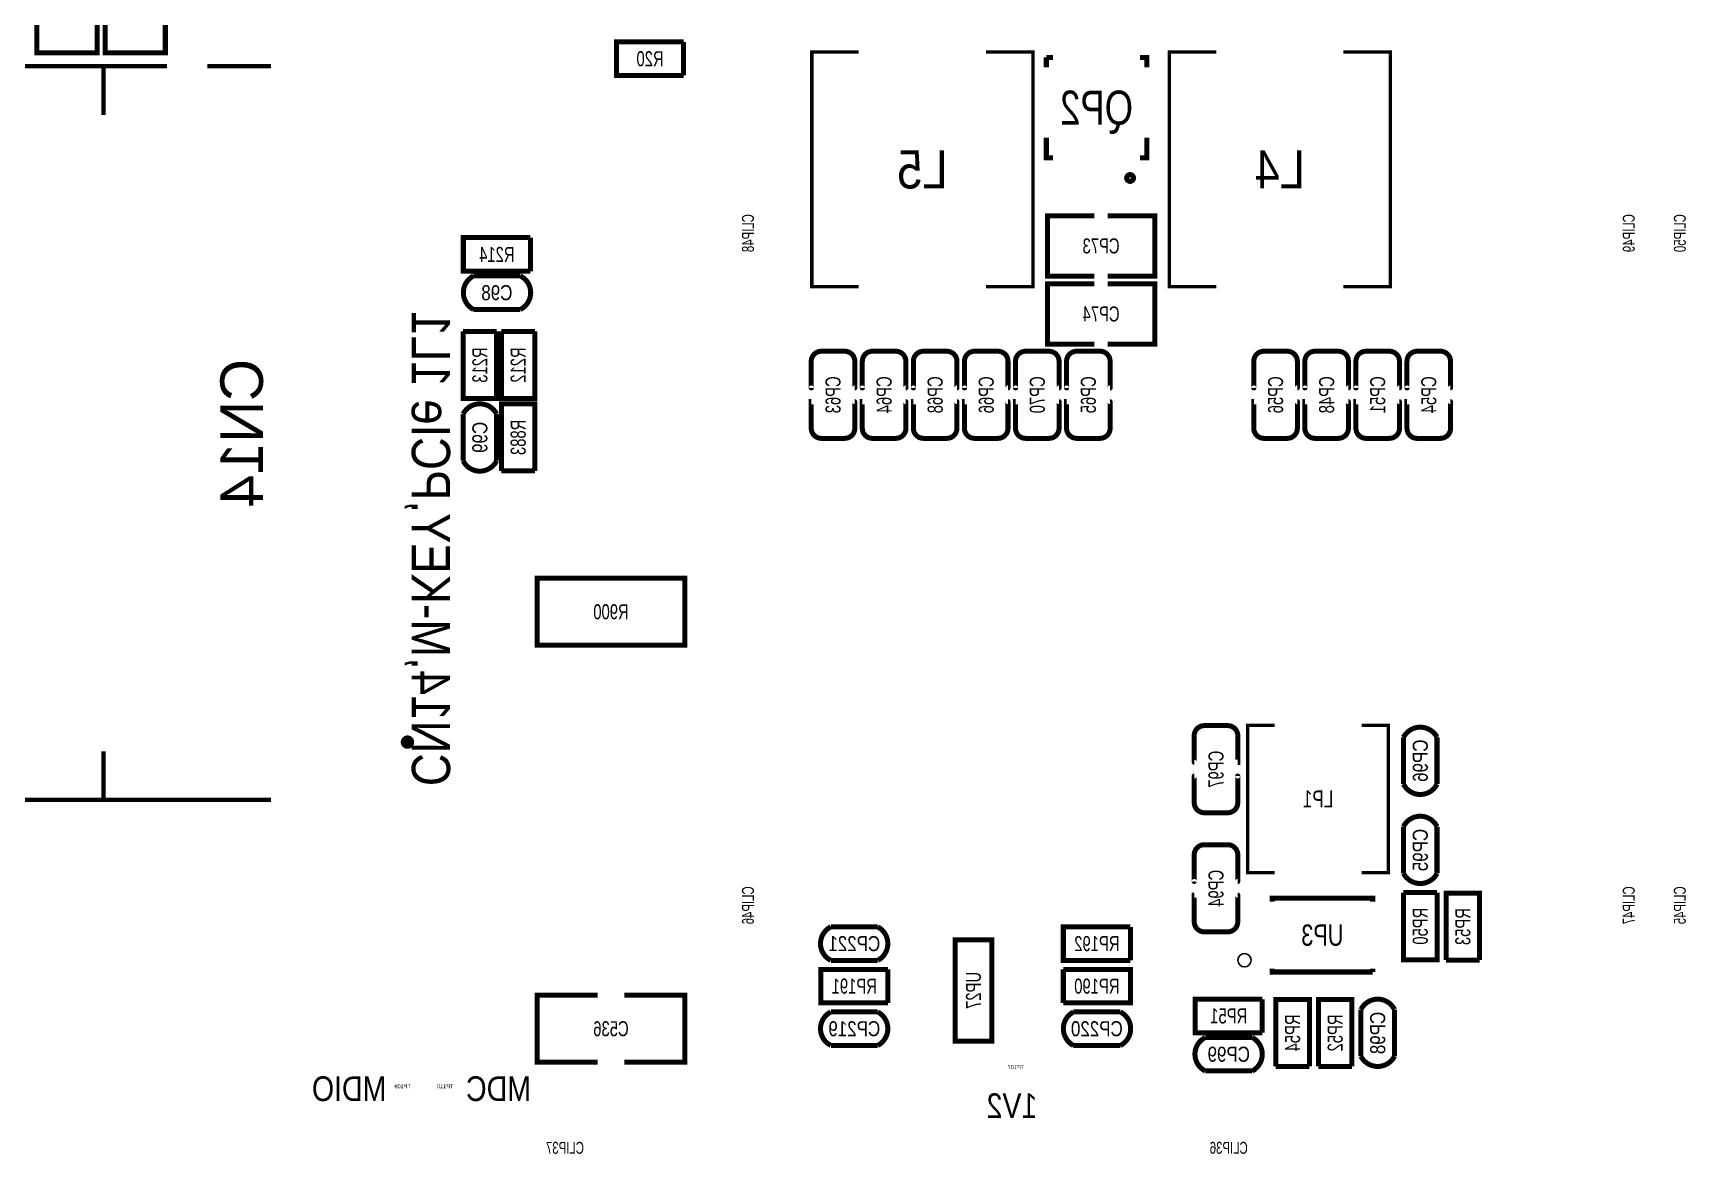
# Model space of a CAD drawing. Extents: x 0 to 194, y 0 to 132.
# Drawn here: x 83.19 to 132.52, y 53.79 to 87.25 of the extents above; entities that cross this region are included whole.
import ezdxf
from ezdxf.enums import TextEntityAlignment as Align

# ---------------------------------------------------------------- set-up
doc = ezdxf.new("R2010")
doc.units = 0
for name, color, linetype in [('BG_SILKSCREEN_BOTTOM', 254, 'CONTINUOUS'), ('PG_SILKSCREEN_BOTTOM', 152, 'CONTINUOUS'), ('PG_SILKSCREEN_BOTTOM_OUTLINE', 152, 'CONTINUOUS'), ('RD_ASSEMBLY_BOTTOM', 142, 'CONTINUOUS')]:
    doc.layers.add(name, color=color, linetype=linetype)

msp = doc.modelspace()

# ---------------------------------------------------------------- linework, layer by layer
at = {"layer": 'PG_SILKSCREEN_BOTTOM'}
for points, const_width in [([(107.82808, 86.68512), (106.428032, 86.68512), (106.428032, 79.68488), (107.82808, 79.68488)], 0.100076), ([(111.62792, 86.68512), (113.027968, 86.68512), (113.027968, 79.68488), (111.62792, 79.68488)], 0.100076), ([(113.425986, 86.52637), (113.626138, 86.52637)], 0.1524), ([(113.425986, 86.226142), (113.425986, 86.52637)], 0.1524), ([(116.226082, 86.52637), (116.426234, 86.52637), (116.426234, 86.226142)], 0.1524), ([(118.49608, 86.68512), (117.096032, 86.68512), (117.096032, 79.68488), (118.49608, 79.68488)], 0.100076), ([(122.29592, 86.68512), (123.695968, 86.68512), (123.695968, 79.68488), (122.29592, 79.68488)], 0.100076), ([(85.285072, 86.26094), (9.28497, 86.26094), (9.28497, 64.36106), (85.285072, 64.36106)], 0.127), ([(85.285072, 84.811108), (85.285072, 86.26094), (87.184992, 86.26094)], 0.127), ([(88.384888, 86.26094), (90.285062, 86.26094)], 0.127), ([(113.626138, 83.526122), (113.425986, 83.526122), (113.425986, 84.126324)], 0.1524), ([(116.426234, 84.126324), (116.426234, 83.526122), (116.226082, 83.526122)], 0.1524), ([(120.239028, 66.588894), (119.438928, 66.588894), (119.438928, 62.189106), (120.239028, 62.189106)], 0.100076), ([(122.838972, 62.189106), (123.639072, 62.189106), (123.639072, 66.588894), (122.838972, 66.588894)], 0.100076), ([(90.285062, 64.36106), (85.285072, 64.36106), (85.285072, 65.810892)], 0.127), ([(120.165876, 61.324998), (120.165876, 61.425074), (123.166124, 61.425074), (123.166124, 61.324998)], 0.1524), ([(110.7059, 57.1627), (111.7981, 57.1627), (111.7981, 60.1853), (110.7059, 60.1853), (110.7059, 57.1627)], 0.14986), ([(123.166124, 59.224926), (120.165876, 59.224926), (120.165876, 59.325002)], 0.1524), ([(123.166124, 59.325002), (123.166124, 59.224926)], 0.1524)]:
    msp.add_lwpolyline(points, dxfattribs=dict(at, const_width=const_width))
for points, const_width in [([(116.026184, 82.926174, 0.999451), (115.826032, 82.926428, 1.00055), (116.026184, 82.926174)], 0.1524), ([(94.46006, 66.085974, 1.00026), (94.259908, 66.085974, 0.99974), (94.46006, 66.085974)], 0.199898)]:
    msp.add_lwpolyline(points, format="xyb", dxfattribs=dict(at, const_width=const_width))
msp.add_lwpolyline([(119.54002, 59.574938, 1), (119.141972, 59.575072, 1)], format="xyb", close=True, dxfattribs=at)
at = {"layer": 'PG_SILKSCREEN_BOTTOM_OUTLINE', "const_width": 0.150114}
for points in [[(83.301078, 88.065102), (83.301078, 86.665054), (85.100922, 86.665054), (85.100922, 88.065102)], [(85.333078, 88.065102), (85.333078, 86.665054), (87.132922, 86.665054), (87.132922, 88.065102)], [(102.60076, 85.98662), (100.59924, 85.98662), (100.59924, 86.98738), (102.60076, 86.98738)], [(102.60076, 86.98738), (102.60076, 85.98662)], [(114.862102, 79.999078), (113.462054, 79.999078), (113.462054, 81.798922), (114.862102, 81.798922)], [(115.261898, 79.999078), (116.661946, 79.999078), (116.661946, 81.798922), (115.261898, 81.798922)], [(98.02876, 80.14462), (96.02724, 80.14462), (96.02724, 81.14538), (98.02876, 81.14538)], [(98.02876, 81.14538), (98.02876, 80.14462)], [(97.728024, 80.002126), (96.327976, 80.002126)], [(114.862102, 77.967078), (113.462054, 77.967078), (113.462054, 79.766922), (114.862102, 79.766922)], [(115.261898, 77.967078), (116.661946, 77.967078), (116.661946, 79.766922), (115.261898, 79.766922)], [(97.728024, 79.001874), (96.327976, 79.001874)], [(97.02038, 78.34376), (97.02038, 76.34224), (96.01962, 76.34224), (96.01962, 78.34376)], [(96.01962, 78.34376), (97.02038, 78.34376)], [(98.16338, 78.34376), (98.16338, 76.34224), (97.16262, 76.34224), (97.16262, 78.34376)], [(97.16262, 78.34376), (98.16338, 78.34376)], [(97.16262, 74.18324), (97.16262, 76.18476), (98.16338, 76.18476), (98.16338, 74.18324)], [(96.019874, 74.483976), (96.019874, 75.884024)], [(97.020126, 74.483976), (97.020126, 75.884024)], [(98.16338, 74.18324), (97.16262, 74.18324)], [(100.833936, 68.977002), (102.63378, 68.977002), (102.63378, 70.976998), (98.233992, 70.976998), (98.233992, 68.977002), (102.63378, 68.977002), (102.63378, 70.976998)], [(124.086874, 64.831976), (124.086874, 66.232024)], [(125.087126, 64.831976), (125.087126, 66.232024)], [(124.086874, 63.565024), (124.086874, 62.164976)], [(125.087126, 63.565024), (125.087126, 62.164976)], [(125.08738, 61.59246), (125.08738, 59.59094), (124.08662, 59.59094), (124.08662, 61.59246)], [(124.08662, 61.59246), (125.08738, 61.59246)], [(125.35662, 59.57824), (125.35662, 61.57976), (126.35738, 61.57976), (126.35738, 59.57824)], [(106.995976, 60.571126), (108.396024, 60.571126)], [(115.93576, 59.57062), (113.93424, 59.57062), (113.93424, 60.57138), (115.93576, 60.57138)], [(115.93576, 60.57138), (115.93576, 59.57062)], [(108.69676, 58.30062), (106.69524, 58.30062), (106.69524, 59.30138), (108.69676, 59.30138)], [(106.995976, 59.570874), (108.396024, 59.570874)], [(108.69676, 59.30138), (108.69676, 58.30062)], [(113.93424, 59.30138), (115.93576, 59.30138), (115.93576, 58.30062), (113.93424, 58.30062)], [(113.93424, 58.30062), (113.93424, 59.30138)], [(126.35738, 59.57824), (125.35662, 59.57824)], [(100.033836, 56.531002), (98.233992, 56.531002), (98.233992, 58.530998), (100.033836, 58.530998)], [(100.833936, 56.531002), (102.63378, 56.531002), (102.63378, 58.530998), (100.833936, 58.530998)], [(119.87276, 57.41162), (117.87124, 57.41162), (117.87124, 58.41238), (119.87276, 58.41238)], [(119.87276, 58.41238), (119.87276, 57.41162)], [(120.27662, 56.40324), (120.27662, 58.40476), (121.27738, 58.40476), (121.27738, 56.40324)], [(121.54662, 56.40324), (121.54662, 58.40476), (122.54738, 58.40476), (122.54738, 56.40324)], [(106.995976, 58.031126), (108.396024, 58.031126)], [(115.635024, 58.031126), (114.234976, 58.031126)], [(122.816874, 58.104024), (122.816874, 56.703976)], [(123.817126, 58.104024), (123.817126, 56.703976)], [(118.171976, 57.269126), (119.572024, 57.269126)], [(106.995976, 57.030874), (108.396024, 57.030874)], [(115.635024, 57.030874), (114.234976, 57.030874)], [(118.171976, 56.268874), (119.572024, 56.268874)], [(121.27738, 56.40324), (120.27662, 56.40324)], [(122.54738, 56.40324), (121.54662, 56.40324)]]:
    msp.add_lwpolyline(points, dxfattribs=at)
for points in [[(96.327976, 80.002126, 0.600046), (96.327976, 79.001874)], [(97.728024, 80.002126, -0.618077), (97.728024, 79.001874)], [(106.4133, 76.658724, -0.919612), (106.411014, 76.658724), (106.411014, 77.453998, -0.41419), (106.710988, 77.753972), (107.411012, 77.753972, -0.41419), (107.710986, 77.453998), (107.710986, 76.66101, -0.414214), (107.7087, 76.658724)], [(107.9373, 76.658724, -0.919612), (107.935014, 76.658724), (107.935014, 77.453998, -0.41419), (108.234988, 77.753972), (108.935012, 77.753972, -0.41419), (109.234986, 77.453998), (109.234986, 76.66101, -0.414214), (109.2327, 76.658724)], [(109.4613, 76.658724, -0.919612), (109.459014, 76.658724), (109.459014, 77.453998, -0.41419), (109.758988, 77.753972), (110.459012, 77.753972, -0.41419), (110.758986, 77.453998), (110.758986, 76.66101, -0.414214), (110.7567, 76.658724)], [(110.9853, 76.658724, -0.919612), (110.983014, 76.658724), (110.983014, 77.453998, -0.41419), (111.282988, 77.753972), (111.983012, 77.753972, -0.41419), (112.282986, 77.453998), (112.282986, 76.66101, -0.414214), (112.2807, 76.658724)], [(112.5093, 76.658724, -0.919612), (112.507014, 76.658724), (112.507014, 77.453998, -0.41419), (112.806988, 77.753972), (113.507012, 77.753972, -0.41419), (113.806986, 77.453998), (113.806986, 76.66101, -0.414214), (113.8047, 76.658724)], [(114.0333, 76.658724, -0.919612), (114.031014, 76.658724), (114.031014, 77.453998, -0.41419), (114.330988, 77.753972), (115.031012, 77.753972, -0.41419), (115.330986, 77.453998), (115.330986, 76.66101, -0.414214), (115.3287, 76.658724)], [(119.6213, 76.658724, -0.919612), (119.619014, 76.658724), (119.619014, 77.453998, -0.41419), (119.918988, 77.753972), (120.619012, 77.753972, -0.41419), (120.918986, 77.453998), (120.918986, 76.66101, -0.414214), (120.9167, 76.658724)], [(121.1453, 76.658724, -0.919612), (121.143014, 76.658724), (121.143014, 77.453998, -0.41419), (121.442988, 77.753972), (122.143012, 77.753972, -0.41419), (122.442986, 77.453998), (122.442986, 76.66101, -0.414214), (122.4407, 76.658724)], [(122.6693, 76.658724, -0.919612), (122.667014, 76.658724), (122.667014, 77.453998, -0.41419), (122.966988, 77.753972), (123.667012, 77.753972, -0.41419), (123.966986, 77.453998), (123.966986, 76.66101, -0.414214), (123.9647, 76.658724)], [(124.1933, 76.658724, -0.919612), (124.191014, 76.658724), (124.191014, 77.453998, -0.41419), (124.490988, 77.753972), (125.191012, 77.753972, -0.41419), (125.490986, 77.453998), (125.490986, 76.66101, -0.414214), (125.4887, 76.658724)], [(97.020126, 75.884024, 0.600046), (96.019874, 75.884024)], [(106.4133, 76.249276), (106.411014, 76.249276), (106.411014, 75.454002, 0.41419), (106.710988, 75.154028), (107.411012, 75.154028, 0.41419), (107.710986, 75.454002), (107.710986, 76.24699, 0.414214), (107.7087, 76.249276)], [(107.9373, 76.249276), (107.935014, 76.249276), (107.935014, 75.454002, 0.41419), (108.234988, 75.154028), (108.935012, 75.154028, 0.41419), (109.234986, 75.454002), (109.234986, 76.24699, 0.414214), (109.2327, 76.249276)], [(109.4613, 76.249276), (109.459014, 76.249276), (109.459014, 75.454002, 0.41419), (109.758988, 75.154028), (110.459012, 75.154028, 0.41419), (110.758986, 75.454002), (110.758986, 76.24699, 0.414214), (110.7567, 76.249276)], [(110.9853, 76.249276), (110.983014, 76.249276), (110.983014, 75.454002, 0.41419), (111.282988, 75.154028), (111.983012, 75.154028, 0.41419), (112.282986, 75.454002), (112.282986, 76.24699, 0.414214), (112.2807, 76.249276)], [(112.5093, 76.249276), (112.507014, 76.249276), (112.507014, 75.454002, 0.41419), (112.806988, 75.154028), (113.507012, 75.154028, 0.41419), (113.806986, 75.454002), (113.806986, 76.24699, 0.414214), (113.8047, 76.249276)], [(114.0333, 76.249276), (114.031014, 76.249276), (114.031014, 75.454002, 0.41419), (114.330988, 75.154028), (115.031012, 75.154028, 0.41419), (115.330986, 75.454002), (115.330986, 76.24699, 0.414214), (115.3287, 76.249276)], [(119.6213, 76.249276), (119.619014, 76.249276), (119.619014, 75.454002, 0.41419), (119.918988, 75.154028), (120.619012, 75.154028, 0.41419), (120.918986, 75.454002), (120.918986, 76.24699, 0.414214), (120.9167, 76.249276)], [(121.1453, 76.249276), (121.143014, 76.249276), (121.143014, 75.454002, 0.41419), (121.442988, 75.154028), (122.143012, 75.154028, 0.41419), (122.442986, 75.454002), (122.442986, 76.24699, 0.414214), (122.4407, 76.249276)], [(122.6693, 76.249276), (122.667014, 76.249276), (122.667014, 75.454002, 0.41419), (122.966988, 75.154028), (123.667012, 75.154028, 0.41419), (123.966986, 75.454002), (123.966986, 76.24699, 0.414214), (123.9647, 76.249276)], [(124.1933, 76.249276), (124.191014, 76.249276), (124.191014, 75.454002, 0.41419), (124.490988, 75.154028), (125.191012, 75.154028, 0.41419), (125.490986, 75.454002), (125.490986, 76.24699, 0.414214), (125.4887, 76.249276)], [(97.020126, 74.483976, -0.618077), (96.019874, 74.483976)], [(119.1387, 65.482724), (119.140986, 65.482724), (119.140986, 66.277998, 0.41419), (118.841012, 66.577972), (118.140988, 66.577972, 0.41419), (117.841014, 66.277998), (117.841014, 65.48501, 0.414214), (117.8433, 65.482724)], [(125.087126, 66.232024, 0.600046), (124.086874, 66.232024)], [(119.1387, 65.073276, -0.919612), (119.140986, 65.073276), (119.140986, 64.278002, -0.41419), (118.841012, 63.978028), (118.140988, 63.978028, -0.41419), (117.841014, 64.278002), (117.841014, 65.07099, -0.414214), (117.8433, 65.073276)], [(125.087126, 64.831976, -0.618077), (124.086874, 64.831976)], [(124.086874, 63.565024, -0.618077), (125.087126, 63.565024)], [(117.8433, 61.926724, -0.919612), (117.841014, 61.926724), (117.841014, 62.721998, -0.41419), (118.140988, 63.021972), (118.841012, 63.021972, -0.41419), (119.140986, 62.721998), (119.140986, 61.92901, -0.414214), (119.1387, 61.926724)], [(124.086874, 62.164976, 0.600046), (125.087126, 62.164976)], [(117.8433, 61.517276), (117.841014, 61.517276), (117.841014, 60.722002, 0.41419), (118.140988, 60.422028), (118.841012, 60.422028, 0.41419), (119.140986, 60.722002), (119.140986, 61.51499, 0.414214), (119.1387, 61.517276)], [(106.995976, 59.570874, -0.618077), (106.995976, 60.571126)], [(108.396024, 59.570874, 0.600046), (108.396024, 60.571126)], [(122.816874, 58.104024, -0.618077), (123.817126, 58.104024)], [(106.995976, 57.030874, -0.618077), (106.995976, 58.031126)], [(108.396024, 57.030874, 0.600046), (108.396024, 58.031126)], [(114.234976, 58.031126, 0.600046), (114.234976, 57.030874)], [(115.635024, 58.031126, -0.618077), (115.635024, 57.030874)], [(118.171976, 56.268874, -0.618077), (118.171976, 57.269126)], [(119.572024, 56.268874, 0.600046), (119.572024, 57.269126)], [(122.816874, 56.703976, 0.600046), (123.817126, 56.703976)]]:
    msp.add_lwpolyline(points, format="xyb", dxfattribs=at)

# ---------------------------------------------------------------- texts
at = {"layer": 'BG_SILKSCREEN_BOTTOM', "text_generation_flag": 2, "width": 0.888889}
msp.add_text('CN14,M-KEY,PCIe 1L1', height=1.143, rotation=270, dxfattribs=at).set_placement((94.488, 64.77))
at = {"layer": 'BG_SILKSCREEN_BOTTOM', "text_generation_flag": 2, "width": 0.862069}
for s, p in [('MDIO', (93.726, 55.372)), ('MDC', (98.044, 55.372)), ('1V2', (113.157, 54.864))]:
    msp.add_text(s, height=0.7366, dxfattribs=at).set_placement(p)
at = {"layer": 'RD_ASSEMBLY_BOTTOM', "text_generation_flag": 2}
for s, height, width, p in [('R20', 0.44958, 0.734463, (101.6, 86.26221)), ('QP2', 1.016, 0.8, (114.92611, 84.518246)), ('L5', 1.143, 0.888889, (109.728, 82.6135)), ('L4', 1.143, 0.888889, (120.396, 82.6135)), ('CP73', 0.44958, 0.734463, (115.062, 80.67421)), ('R214', 0.44958, 0.734463, (97.028, 80.42021)), ('C98', 0.44958, 0.841808, (97.028, 79.27721)), ('CP74', 0.44958, 0.734463, (115.062, 78.64221)), ('R900', 0.44958, 0.734463, (100.433886, 69.75221)), ('LP1', 0.508, 0.75, (121.539, 64.135)), ('CP221', 0.44958, 0.841808, (107.696, 59.84621)), ('RP192', 0.44958, 0.734463, (114.935, 59.84621)), ('UP3', 0.635, 0.76, (121.666, 60.0075)), ('RP191', 0.44958, 0.734463, (107.696, 58.57621)), ('RP190', 0.44958, 0.734463, (114.935, 58.57621)), ('C536', 0.44958, 0.734463, (100.433886, 57.30621)), ('CP219', 0.44958, 0.841808, (107.696, 57.30621)), ('CP220', 0.44958, 0.841808, (114.935, 57.30621)), ('RP51', 0.44958, 0.734463, (118.872, 57.68721)), ('CP99', 0.44958, 0.841808, (118.872, 56.54421)), ('TP107', 0.11938, 0.914894, (112.522, 56.32831)), ('CLIP37', 0.3556, 0.714286, (99.06, 53.7972)), ('CLIP36', 0.3556, 0.714286, (118.872, 53.7972))]:
    msp.add_text(s, height=height, dxfattribs=dict(at, width=width)).set_placement(p, align=Align.CENTER)
for s, height, width, p in [('CLIP48', 0.3556, 0.714286, (104.6988, 81.28)), ('CLIP49', 0.3556, 0.714286, (130.9878, 81.28)), ('CLIP50', 0.3556, 0.714286, (132.5118, 81.28)), ('R213', 0.44958, 0.734463, (96.74479, 77.343)), ('R212', 0.44958, 0.734463, (97.88779, 77.343)), ('CN14', 1.27, 1.02, (90.045794, 75.311)), ('CP63', 0.44958, 0.734463, (107.28579, 76.454)), ('CP64', 0.44958, 0.734463, (108.80979, 76.454)), ('CP68', 0.44958, 0.734463, (110.33379, 76.454)), ('CP66', 0.44958, 0.734463, (111.85779, 76.454)), ('CP70', 0.44958, 0.734463, (113.38179, 76.454)), ('CP65', 0.44958, 0.734463, (114.90579, 76.454)), ('CP56', 0.44958, 0.734463, (120.49379, 76.454)), ('CP48', 0.44958, 0.734463, (122.01779, 76.454)), ('CP51', 0.44958, 0.734463, (123.54179, 76.454)), ('CP54', 0.44958, 0.734463, (125.06579, 76.454)), ('C99', 0.44958, 0.841808, (96.74479, 75.184)), ('R883', 0.44958, 0.734463, (97.88779, 75.184)), ('CP96', 0.44958, 0.841808, (124.81179, 65.532)), ('CP97', 0.44958, 0.734463, (118.71579, 65.278)), ('CP95', 0.44958, 0.841808, (124.81179, 62.865)), ('CP94', 0.44958, 0.734463, (118.71579, 61.722)), ('CLIP46', 0.3556, 0.714286, (104.6988, 61.214)), ('CLIP47', 0.3556, 0.714286, (130.9878, 61.214)), ('CLIP45', 0.3556, 0.714286, (132.5118, 61.214)), ('RP50', 0.44958, 0.734463, (124.81179, 60.5917)), ('RP53', 0.44958, 0.734463, (126.08179, 60.579)), ('UP27', 0.44958, 0.734463, (111.47679, 58.674)), ('RP54', 0.44958, 0.734463, (121.00179, 57.404)), ('RP52', 0.44958, 0.734463, (122.27179, 57.404)), ('CP98', 0.44958, 0.841808, (123.54179, 57.404))]:
    msp.add_text(s, height=height, rotation=90, dxfattribs=dict(at, width=width)).set_placement(p, align=Align.CENTER)
at = {"layer": 'RD_ASSEMBLY_BOTTOM', "text_generation_flag": 2, "width": 0.914894}
for s, p in [('TP109', (94.461076, 55.753)), ('TP110', (95.731076, 55.753))]:
    msp.add_text(s, height=0.11938, dxfattribs=at).set_placement(p)

doc.saveas('drawing.dxf')
